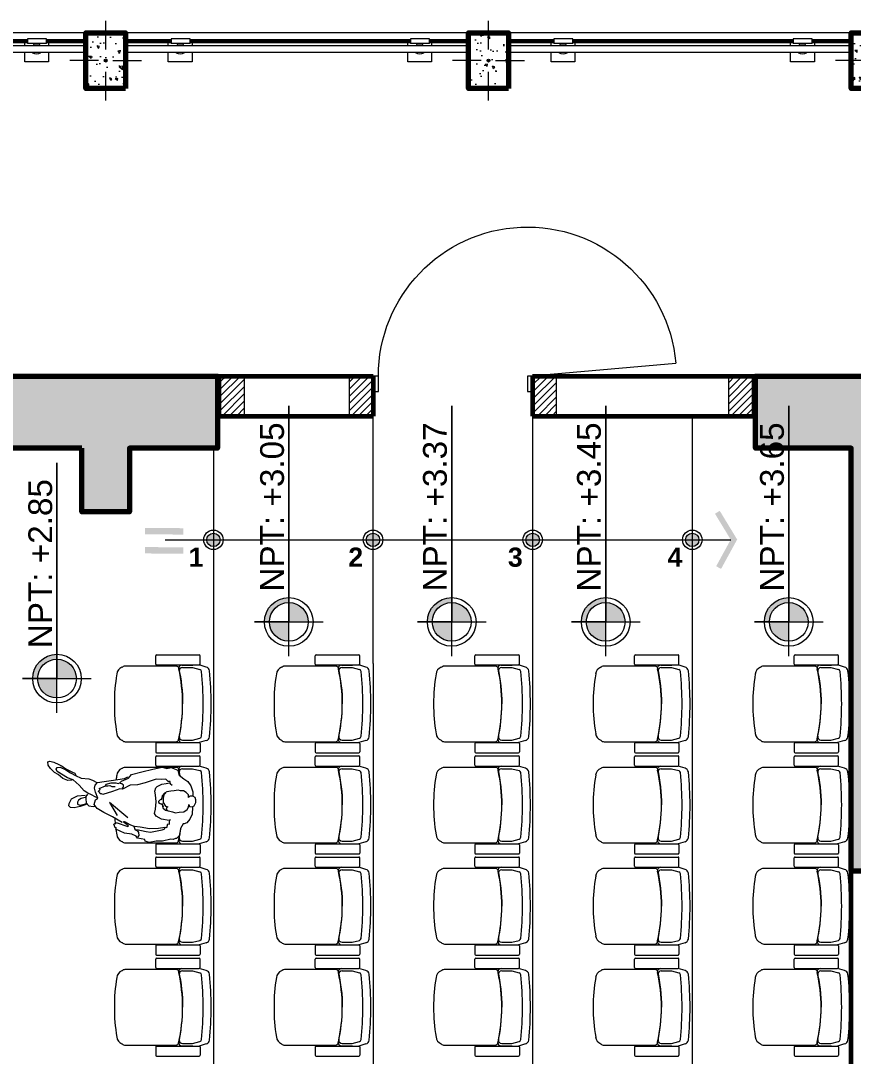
# Model space of a CAD drawing. Header units: metres. Extents: x 28 to 239, y -1 to 113.
# Drawn here: x 81.39 to 86.6, y 39.84 to 46.32 of the extents above; entities that cross this region are included whole.
import ezdxf
from ezdxf.enums import TextEntityAlignment as Align

# ---------------------------------------------------------------- set-up
doc = ezdxf.new("R2010")
doc.units = ezdxf.units.M
doc.layers.add('01', color=7, linetype='Continuous', lineweight=5, true_color=0xcc6600)
for name, color, linetype, lineweight in [('A-FLOR-HRAL', 11, 'Continuous', 9), ('COLUMNAS 50', 32, 'Continuous', 70), ('COLUMNETASSS', 211, 'Continuous', 20), ('Cotas varias El', 253, 'Continuous', 13), ('Equipamiento SR', 23, 'Continuous', 0), ('flechas', 180, 'Continuous', 15), ('GRAFO 0 BLANCO', 7, 'Continuous', 0), ('GRAFO01', 7, 'Continuous', 0), ('Muros el', 144, 'Continuous', 60), ('Puertas El', 21, 'Continuous', 15), ('TEXTO 100', 7, 'Continuous', 20), ('Vanos', 140, 'Continuous', 5)]:
    doc.layers.add(name, color=color, linetype=linetype, lineweight=lineweight)
doc.styles.add('JOS', font='arial.ttf', dxfattribs={"height": 1})
doc.styles.add('TURBO_NPT', font='sanssb__.ttf')

# ---------------------------------------------------------------- blocks, each defined once
blk = doc.blocks.new('columna pasillos')
at = {"layer": 'GRAFO 0 BLANCO'}
h = blk.add_hatch(dxfattribs=at)
h.set_pattern_fill('AR-CONC', color=256, scale=0.024, angle=-90)
h.set_pattern_definition([(320, (0, 0), (-0.015060515, -0.17214244), [0.018, -0.198]), (265, (0, 0), (0.18052611, 0.03330032), [0.0144, -0.1584]), (10.45144, (-0.00126, -0.01435), (0.1654656, -0.13884213), [0.01529765, -0.16827411]), (316.1842, (0.048, -7e-10), (-0.03972463, -0.25613792), [0.027, -0.297]), (6.63563, (0.0447, -0.02134), (0.23378846, -0.22431887), [0.02294648, -0.2524113]), (261.18416, (0.048, -7e-10), (0.23378846, -0.22431887), [0.0216, -0.2376]), (291, (0.036, -0.024), (-0.096628536, -0.14325769), [0.018, -0.198]), (236, (0.036, -0.024), (0.17403601, -0.05839568), [0.0144, -0.1584]), (341.45144, (0.02795, -0.03594), (0.07740747, -0.20165337), [0.01529765, -0.16827411]), (307.5, (0, 0), (0.079894525, -0.002918366), [0, -0.15648, 0, -0.1608, 0, -0.159]), (277.5, (0, 0), (0.09465881, -0.06313669), [0, -0.09168, 0, -0.15288, 0, -0.0606]), (237.5, (7e-10, 0.05352), (-0.005413171, -0.128117385), [0, -0.06, 0, -0.1872, 0, -0.2484]), (227.5, (1e-09, 0.07752), (0.024025194, -0.13996468), [0, -0.078, 0, -0.12432, 0, -0.1764])])
h.paths.add_polyline_path([(-235.5347, 35.024), (-235.7847, 35.024), (-235.7847, 34.674), (-235.5347, 34.674)])
h.paths.add_polyline_path([(-235.651, 34.849, -1), (-235.6684, 34.849, -1)], flags=16)
at = {"layer": 'COLUMNAS 50', "color": 1, "linetype": 'Continuous', "lineweight": 9}
for p, q in [((-235.6597, 35.099), (-235.6597, 34.919)), ((-235.7047, 34.849), (-235.8847, 34.849)), ((-235.6147, 34.849), (-235.4347, 34.849)), ((-235.6597, 34.779), (-235.6597, 34.599))]:
    blk.add_line(p, q, dxfattribs=at)
at = {"layer": 'COLUMNAS 50', "linetype": 'Continuous'}
blk.add_lwpolyline([(-235.7847, 35.024), (-235.5347, 35.024), (-235.5347, 34.674), (-235.7847, 34.674)], close=True, dxfattribs=at)
at = {"layer": 'COLUMNAS 50', "color": 1, "linetype": 'Continuous', "lineweight": 9}
blk.add_circle((-235.6597, 34.849), 0.00871, dxfattribs=at)
blk.add_point((-235.6597, 34.849), dxfattribs=at)
blk = doc.blocks.new('A$C4FEA2438')
at = {"layer": 'Equipamiento SR', "color": 8}
for p, q in [((1.7455, 1.1247), (1.7455, 1.1767)), ((1.7515, 1.1827), (2.0178, 1.1827)), ((2.0238, 1.1247), (2.0238, 1.1767)), ((1.7515, 1.1187), (2.0178, 1.1187)), ((1.9096, 1.1182), (1.9786, 1.1182)), ((1.913, 1.1024), (1.9762, 1.1024)), ((1.9762, 1.1024), (2.0224, 1.0904)), ((2.0618, 1.1056), (2.0178, 1.1187)), ((2.0229, 1.1209), (2.0224, 1.1209)), ((1.913, 0.6489), (1.9762, 0.6489)), ((1.9762, 0.6489), (2.0224, 0.661)), ((1.7455, 0.6267), (1.7455, 0.5747)), ((1.7515, 0.6327), (2.0178, 0.6327)), ((1.9096, 0.6332), (1.9786, 0.6332)), ((2.0618, 0.6457), (2.0178, 0.6327)), ((2.0238, 0.6267), (2.0238, 0.5747)), ((1.7515, 0.5687), (2.0178, 0.5687))]:
    blk.add_line(p, q, dxfattribs=at)
for points in [[(1.5344, 1.1042, -0.211127), (1.5547, 1.1132), (1.873, 1.1132, -0.358695), (1.8887, 1.1002, -0.056687), (1.9143, 0.8757, -0.114013)], [(1.5344, 0.6471, 0.211127), (1.5547, 0.6382), (1.873, 0.6382, 0.358695), (1.8887, 0.6511, 0.056687), (1.9143, 0.8757, 0.114013)]]:
    blk.add_lwpolyline(points, format="xyb", dxfattribs=at)
for centre, radius, start, end in [((1.7515, 1.1767), 0.006, 90, 180), ((2.0178, 1.1767), 0.006, 0, 90), ((1.5517, 1.0573), 0.05, 110.29486, 175.48622), ((1.7515, 1.1247), 0.006, 180, 270), ((1.9096, 1.0982), 0.02, 90, 192.6129), ((1.913, 1.0824), 0.02, 90, 191.70599), ((2.0178, 1.1247), 0.006, 270, 0), ((2.0551, 1.0789), 0.0275, 6.41971, 75.93608), ((2.453, 0.8913), 0.9663, 169.79353, 180.93033), ((0.9142, 0.8754), 1, 0, 12.6129), ((2.0189, 1.0768), 0.014, 5.83469, 75.44463), ((0.0482, 0.8754), 1.995, 0, 5.83469), ((0.0932, 0.8754), 2, 0, 5.9288), ((2.453, 0.86), 0.9663, 179.06967, 190.20647), ((0.9142, 0.8759), 1, 347.3871, 0), ((0.0482, 0.8759), 1.995, 354.16531, 0), ((0.0482, 0.8754), 1.995, 0, 0.00661), ((0.0932, 0.8759), 2, 354.0712, 0), ((1.5517, 0.694), 0.05, 184.51378, 249.70514), ((1.9096, 0.6532), 0.02, 167.3871, 270), ((1.913, 0.6689), 0.02, 168.29401, 270), ((2.0189, 0.6745), 0.014, 284.55537, 354.16531), ((2.0551, 0.6724), 0.0275, 284.06392, 353.58029), ((1.7515, 0.6267), 0.006, 90, 180), ((2.0178, 0.6267), 0.006, 0, 90), ((1.7515, 0.5747), 0.006, 180, 270), ((2.0178, 0.5747), 0.006, 270, 0)]:
    blk.add_arc(centre, radius, start, end, dxfattribs=at)
blk = doc.blocks.new('A$C193A7AE6')
at = {"layer": '01', "true_color": 0x636466}
h = blk.add_hatch(dxfattribs=at)
h.set_pattern_fill('ANSI31', color=251, scale=0.01, angle=-90)
h.set_pattern_definition([(315, (-134.044802, -149.728226), (0.0224506403, 0.0224506403), [])])
h.paths.add_polyline_path([(0, 0.15), (0, 0), (0.25, 0), (0.25, 0.15)])
at = {"layer": 'COLUMNETASSS'}
blk.add_lwpolyline([(0, 0.15), (0, 0), (0.25, 0), (0.25, 0.15)], close=True, dxfattribs=at)
blk = doc.blocks.new('A$C057B5C29')
at = {"layer": 'GRAFO 0 BLANCO'}
for p, q in [((0.242, 0.7129), (0.2187, 0.7184)), ((0.2879, 0.724), (0.2653, 0.716)), ((0.4464, 0.5695), (0.4333, 0.5614)), ((0.4644, 0.5712), (0.4464, 0.5695)), ((0.4742, 0.563), (0.4644, 0.5712)), ((0.1406, 0.4632), (0.139, 0.4533)), ((0.1504, 0.473), (0.1406, 0.4632)), ((0.1603, 0.473), (0.1504, 0.473)), ((0.1684, 0.4648), (0.1603, 0.473)), ((0.1521, 0.3879), (0.157, 0.401)), ((0.157, 0.401), (0.1586, 0.4223)), ((0.1537, 0.3748), (0.1521, 0.3879)), ((0.1537, 0.3617), (0.1537, 0.3748))]:
    blk.add_line(p, q, dxfattribs=at)
for points in [[(0.1521, 0.779), (0.1439, 0.7692), (0.1259, 0.7659), (0.1259, 0.7545), (0.1112, 0.7398), (0.1145, 0.7136), (0.1112, 0.6776), (0.1357, 0.6088), (0.1472, 0.5614), (0.1504, 0.5155), (0.175, 0.4681), (0.1733, 0.4501), (0.1897, 0.4059), (0.2077, 0.3437), (0.2028, 0.3355), (0.2028, 0.3273), (0.1946, 0.3257), (0.1897, 0.3159), (0.1766, 0.3273), (0.1701, 0.3224), (0.1537, 0.3617), (0.1439, 0.365), (0.1357, 0.3977), (0.1357, 0.4255), (0.139, 0.4403), (0.1341, 0.4501), (0.1243, 0.4615), (0.1063, 0.5057), (0.0834, 0.5237), (0.0654, 0.5892), (0.0491, 0.6579), (0.0376, 0.7168), (0.0458, 0.7463), (0.0392, 0.7725), (0.0556, 0.815), (0.0867, 0.8232), (0.1096, 0.8511), (0.1275, 0.8772), (0.1537, 0.8952), (0.1913, 0.9083), (0.2142, 0.9083)], [(0.2878, 0.9067), (0.332, 0.9034), (0.3614, 0.8903), (0.3859, 0.8707), (0.3908, 0.8543), (0.3908, 0.8478), (0.4203, 0.8314), (0.4644, 0.8249), (0.484, 0.8069), (0.484, 0.8003), (0.4906, 0.7856), (0.4873, 0.7709), (0.5004, 0.7185), (0.5004, 0.6776), (0.5086, 0.635), (0.5004, 0.6105), (0.4906, 0.6072), (0.4808, 0.5614), (0.4693, 0.5532), (0.4562, 0.5254), (0.4497, 0.4812), (0.4252, 0.4255), (0.4186, 0.4288), (0.4121, 0.419), (0.4039, 0.4173), (0.3941, 0.4124), (0.3892, 0.419), (0.3892, 0.4255), (0.3826, 0.4272), (0.4088, 0.5008), (0.4039, 0.5057), (0.3794, 0.4714), (0.3761, 0.4795), (0.3957, 0.5139), (0.4055, 0.5385), (0.4252, 0.545), (0.4333, 0.5548), (0.4268, 0.5581), (0.4399, 0.617), (0.4431, 0.6432), (0.4301, 0.7168), (0.4235, 0.7332), (0.4121, 0.7348), (0.4154, 0.7447), (0.3908, 0.7512), (0.3941, 0.7627), (0.3745, 0.7627), (0.363, 0.7692)], [(0.3712, 0.761), (0.363, 0.7119), (0.3434, 0.6776), (0.327, 0.6677), (0.2992, 0.6743), (0.2535, 0.6792), (0.2093, 0.6743), (0.1864, 0.6694), (0.1668, 0.6759), (0.1586, 0.6858), (0.1439, 0.7136), (0.139, 0.7414), (0.1357, 0.7627)], [(0.1979, 0.7398), (0.2093, 0.7267), (0.2306, 0.7234), (0.2584, 0.7218), (0.2813, 0.7365), (0.2862, 0.7512), (0.2878, 0.7447), (0.2992, 0.7414), (0.3074, 0.7512)], [(0.4137, 0.7332), (0.4203, 0.6923), (0.4235, 0.6367), (0.4121, 0.5777), (0.4088, 0.5434)], [(0.3826, 0.4664), (0.3483, 0.4059), (0.3205, 0.3502), (0.296, 0.3093), (0.2714, 0.2897), (0.242, 0.2995), (0.2306, 0.3142), (0.193, 0.2995), (0.1684, 0.2913), (0.1488, 0.2962), (0.1325, 0.311), (0.1275, 0.3519), (0.121, 0.3961), (0.1079, 0.4795), (0.0981, 0.5008)], [(0.3548, 0.5008), (0.2584, 0.3862), (0.3401, 0.4353)], [(0.2289, 0.311), (0.2224, 0.2962), (0.2093, 0.2733), (0.1995, 0.2504), (0.1848, 0.2275), (0.1488, 0.1964), (0.1161, 0.1588), (0.103, 0.1227), (0.0638, 0.0589), (0.0491, 0.0524), (0.0392, 0.0589), (0.0376, 0.0769), (0.054, 0.1129), (0.072, 0.1424), (0.0883, 0.1735), (0.1047, 0.2095), (0.1096, 0.257), (0.1177, 0.2799), (0.1325, 0.3077)], [(0.206, 0.2488), (0.2208, 0.2373), (0.2355, 0.2373), (0.26, 0.2406), (0.278, 0.257), (0.2829, 0.2848), (0.2813, 0.2946)], [(0.2698, 0.2406), (0.2829, 0.2029), (0.2911, 0.1653), (0.2894, 0.1424), (0.2796, 0.1309), (0.2633, 0.1326), (0.2355, 0.1473), (0.2159, 0.1849), (0.2126, 0.234)], [(0.2273, 0.234), (0.2322, 0.2095), (0.2437, 0.1915), (0.2551, 0.1849), (0.2682, 0.1849), (0.2747, 0.2013), (0.2682, 0.2291), (0.2633, 0.2422)], [(0.1177, 0.1522), (0.1194, 0.126), (0.1079, 0.0949), (0.0834, 0.0638), (0.0703, 0.0426), (0.0458, 0.0164), (0.0245, 0.0016), (0.0033, 0), (0, 0.0131), (0.0049, 0.0376), (0.0196, 0.0687), (0.0311, 0.09), (0.0474, 0.1129), (0.0687, 0.1538), (0.0752, 0.1686), (0.0867, 0.1751)]]:
    blk.add_lwpolyline(points, dxfattribs=at)
blk.add_lwpolyline([(0.2578, 0.6942), (0.2651, 0.7044), (0.2698, 0.7152), (0.2911, 0.7201), (0.3058, 0.7365), (0.3156, 0.7807), (0.3221, 0.8003), (0.3189, 0.8232), (0.3172, 0.8511), (0.3025, 0.8723), (0.2878, 0.8821), (0.2714, 0.8838), (0.2829, 0.8871), (0.2862, 0.9034), (0.278, 0.9165), (0.2584, 0.928), (0.2404, 0.928), (0.2273, 0.9231), (0.2191, 0.9083), (0.2175, 0.8887), (0.2273, 0.8805), (0.2109, 0.8805), (0.1946, 0.8674), (0.1848, 0.8494), (0.1848, 0.8314), (0.1799, 0.8167), (0.1848, 0.7905), (0.1864, 0.7709), (0.1913, 0.7447), (0.1995, 0.7299), (0.2159, 0.7152), (0.2371, 0.7119), (0.2411, 0.7047), (0.2526, 0.6938)], close=True, dxfattribs=at)
blk = doc.blocks.new('A$C5A0F33B4')
at = {"layer": 'Puertas El', "linetype": 'Continuous'}
blk.add_line((1.12, 1.16), (1.2176, 2.2757), dxfattribs=at)
at = {"layer": 'Puertas El', "linetype": 'ByBlock'}
for p, q in [((1.005, 1.16), (1.005, 1.2)), ((1.005, 1.2), (1.12, 1.2)), ((1.12, 1.2), (1.005, 1.2)), ((1.12, 1.2), (1.12, 1.16)), ((1.12, 1.16), (1.005, 1.16)), ((1.005, 0), (1.005, 0.04)), ((1.005, 0.04), (1.12, 0.04)), ((1.12, 0), (1.005, 0)), ((1.12, 0), (1.005, 0)), ((1.12, 0), (1.005, 0)), ((1.12, 0.04), (1.12, 0))]:
    blk.add_line(p, q, dxfattribs=at)
blk.add_arc((1.12, 1.16), 1.12, 270, 85, dxfattribs=at)
blk = doc.blocks.new('Barandilla - 50 x 12mm-V42-Nivel 2')
at = {"layer": 'A-FLOR-HRAL'}
for p, q in [((-26.7, 93), (-88, 93)), ((-88, 93), (-88, 18.2)), ((34.1, 93), (13.2, 93)), ((27, 79.4), (57, 79.4)), ((27, 79.4), (27, -39.6)), ((57, 79.4), (57, -39.6)), ((-88, 18.2), (-88, -56.6)), ((24.9, 2.6), (25.1, 33.6)), ((-88, -56.6), (-26.7, -56.6)), ((13.2, -56.6), (34.1, -56.6)), ((57, -39.6), (27, -39.6))]:
    blk.add_line(p, q, dxfattribs=at)
for centre, radius, start, end in [((-0.6, 18.2), 39.4, 144.03454, 215.40425), ((-19.3, -77.8), 119.9, 93.54105, 96.31867), ((-18.3, 114.4), 119.9, 285.37611, 291.1568), ((-19.3, -77.8), 119.9, 68.28199, 74.15247), ((-18.3, 114.4), 119.9, 263.12012, 266.01246)]:
    blk.add_arc(centre, radius, start, end, dxfattribs=at)
blk = doc.blocks.new('Barandilla - 50 x 12mm-V43-Nivel 2')
at = {"layer": 'A-FLOR-HRAL'}
for p, q in [((-26.8, 93), (-88, 93)), ((-88, 93), (-88, 18.2)), ((34.1, 93), (13.1, 93)), ((27, 79.4), (57, 79.4)), ((27, 79.4), (27, -39.6)), ((57, 79.4), (57, -39.6)), ((-88, 18.2), (-88, -56.6)), ((24.9, 2.6), (25.1, 33.6)), ((-88, -56.6), (-26.8, -56.6)), ((13.1, -56.6), (34.1, -56.6)), ((57, -39.6), (27, -39.6))]:
    blk.add_line(p, q, dxfattribs=at)
for centre, radius, start, end in [((-0.6, 18.2), 39.4, 144.03454, 215.40425), ((-19.3, -77.8), 119.9, 93.58403, 96.31867), ((-19.3, -77.8), 119.9, 68.28199, 74.20916), ((-18.3, 114.4), 119.9, 285.32537, 291.1568), ((-18.3, 114.4), 119.9, 263.12012, 265.9625)]:
    blk.add_arc(centre, radius, start, end, dxfattribs=at)
blk = doc.blocks.new('Barandilla - Barandilla-595762-Nivel 2')
at = {"layer": 'A-FLOR-HRAL'}
for p, q in [((74634.8, 37913.8), (74919.3, 37913.8)), ((74634.8, 37905.8), (74919.3, 37905.8)), ((74634.8, 37904.3), (74919.3, 37904.3)), ((74634.8, 37896.3), (74919.3, 37896.3)), ((76783, 37875.4), (74634.8, 37875.4)), ((75038.3, 37913.8), (76419.3, 37913.8)), ((75038.3, 37905.8), (76419.3, 37905.8)), ((75038.3, 37904.3), (76419.3, 37904.3)), ((75038.3, 37896.3), (76419.3, 37896.3)), ((76538.3, 37913.8), (76783, 37913.8)), ((76538.3, 37905.8), (76783, 37905.8)), ((76538.3, 37904.3), (76783, 37904.3)), ((76538.3, 37896.3), (76783, 37896.3)), ((74634.8, 37835.4), (76783, 37835.4))]:
    blk.add_line(p, q, dxfattribs=at)
at = {"extrusion": (0, 0, -1), "zscale": -1, "rotation": 90.00000000000021}
for name, p in [('Barandilla - 50 x 12mm-V43-Nivel 2', (-74958.9, 37862.2)), ('Barandilla - 50 x 12mm-V42-Nivel 2', (-76458.9, 37862.2))]:
    blk.add_blockref(name, p, dxfattribs=at)
blk = doc.blocks.new('Barandilla - Barandilla-595833-Nivel 2')
at = {"layer": 'A-FLOR-HRAL'}
for p, q in [((72236.7, 37913.8), (72521.1, 37913.8)), ((72236.7, 37905.8), (72521.1, 37905.8)), ((72236.7, 37904.3), (72521.1, 37904.3)), ((72236.7, 37896.3), (72521.1, 37896.3)), ((74384.8, 37875.4), (72236.7, 37875.4)), ((72640.1, 37913.8), (74021.1, 37913.8)), ((72640.1, 37905.8), (74021.1, 37905.8)), ((72640.1, 37904.3), (74021.1, 37904.3)), ((72640.1, 37896.3), (74021.1, 37896.3)), ((74140.1, 37913.8), (74384.8, 37913.8)), ((74140.1, 37905.8), (74384.8, 37905.8)), ((74140.1, 37904.3), (74384.8, 37904.3)), ((74140.1, 37896.3), (74384.8, 37896.3)), ((72236.7, 37835.4), (74384.8, 37835.4))]:
    blk.add_line(p, q, dxfattribs=at)
at = {"extrusion": (0, 0, -1), "zscale": -1, "rotation": 90.00000000000021}
for name, p in [('Barandilla - 50 x 12mm-V43-Nivel 2', (-72560.8, 37862.2)), ('Barandilla - 50 x 12mm-V42-Nivel 2', (-74060.8, 37862.2))]:
    blk.add_blockref(name, p, dxfattribs=at)
blk = doc.blocks.new('Barandilla - Barandilla-595900-Nivel 2')
at = {"layer": 'A-FLOR-HRAL'}
for p, q in [((69836.7, 37913.8), (70121.1, 37913.8)), ((69836.7, 37905.8), (70121.1, 37905.8)), ((69836.7, 37904.3), (70121.1, 37904.3)), ((69836.7, 37896.3), (70121.1, 37896.3)), ((71984.8, 37875.4), (69836.7, 37875.4)), ((70240.1, 37913.8), (71621.1, 37913.8)), ((70240.1, 37905.8), (71621.1, 37905.8)), ((70240.1, 37904.3), (71621.1, 37904.3)), ((70240.1, 37896.3), (71621.1, 37896.3)), ((71740.1, 37913.8), (71984.8, 37913.8)), ((71740.1, 37905.8), (71984.8, 37905.8)), ((71740.1, 37904.3), (71984.8, 37904.3)), ((71740.1, 37896.3), (71984.8, 37896.3)), ((71984.8, 37913.8), (71984.8, 37905.8)), ((71984.8, 37905.8), (71984.8, 37904.3)), ((71984.8, 37904.3), (71984.8, 37896.3)), ((71984.8, 37875.4), (71984.8, 37835.4)), ((69836.7, 37835.4), (71984.8, 37835.4))]:
    blk.add_line(p, q, dxfattribs=at)
at = {"extrusion": (0, 0, -1), "zscale": -1, "rotation": 90.00000000000021}
for name, p in [('Barandilla - 50 x 12mm-V43-Nivel 2', (-70160.8, 37862.2)), ('Barandilla - 50 x 12mm-V42-Nivel 2', (-71660.8, 37862.2))]:
    blk.add_blockref(name, p, dxfattribs=at)

msp = doc.modelspace()

# ---------------------------------------------------------------- hatches: boundary and pattern name
at = {"layer": 'flechas'}
for points in [[(85.7734, 42.8922), (85.7427, 42.909), (85.8339, 43.0755), (85.7352, 43.2377), (85.7651, 43.2559), (85.8743, 43.0764)], [(82.5632, 43.0446, 1), (82.6228, 43.1037, 1)], [(82.6226, 43.0443, 1), (82.5634, 43.1039, 1)], [(83.5632, 43.0446, 1), (83.6228, 43.1037, 1)], [(83.6226, 43.0443, 1), (83.5634, 43.1039, 1)], [(84.5632, 43.0446, 1), (84.6228, 43.1037, 1)], [(84.6226, 43.0443, 1), (84.5634, 43.1039, 1)], [(85.5632, 43.0446, 1), (85.6228, 43.1037, 1)], [(85.6226, 43.0443, 1), (85.5634, 43.1039, 1)]]:
    msp.add_hatch(color=256, dxfattribs=at).paths.add_polyline_path(points)
h = msp.add_hatch(color=256, dxfattribs=at)
h.paths.add_polyline_path([(82.4039, 42.9871), (82.4042, 43.0271), (82.1642, 43.029), (82.1639, 42.989)])
h.paths.add_polyline_path([(82.4048, 43.1071), (82.4051, 43.1471), (82.1651, 43.149), (82.1648, 43.109)])
h = msp.add_hatch(color=256, dxfattribs=at)
h.paths.add_polyline_path([(82.4039, 42.9871), (82.4042, 43.0271), (82.1642, 43.029), (82.1639, 42.989)])
h.paths.add_polyline_path([(82.4048, 43.1071), (82.4051, 43.1471), (82.1651, 43.149), (82.1648, 43.109)])
at = {"layer": 'GRAFO 0 BLANCO', "true_color": 0x939598}
h = msp.add_hatch(color=252, dxfattribs=at)
h.dxf.hatch_style = 1
h.paths.add_polyline_path([(81.218, 43.6491), (81.218, 44.0991), (82.618, 44.0991), (82.618, 43.6491), (82.068, 43.6491), (82.068, 43.2491), (81.768, 43.2491), (81.768, 43.6491)])
h = msp.add_hatch(color=252, dxfattribs=at)
h.dxf.hatch_style = 1
h.paths.add_polyline_path([(85.9894, 43.6491), (86.5894, 43.6491), (86.5894, 40.9991), (86.8394, 40.9991), (86.8394, 44.0991), (85.9894, 44.0991)])
at = {"layer": 'TEXTO 100', "ltscale": 1.3}
h = msp.add_hatch(color=256, dxfattribs=at)
edge = h.paths.add_edge_path()
edge.add_line((83.0654, 42.6818), (83.0654, 42.5604))
edge.add_line((83.0654, 42.5604), (83.1868, 42.5604))
edge.add_arc((83.0654, 42.5604), 0.1214, 360, 450)
edge = h.paths.add_edge_path()
edge.add_arc((83.0654, 42.5604), 0.1214, 180, 270)
edge.add_line((83.0654, 42.4391), (83.0654, 42.5604))
edge.add_line((83.0654, 42.5604), (82.944, 42.5604))
edge = h.paths.add_edge_path()
edge.add_line((82.913, 42.5604), (82.944, 42.5604))
edge.add_arc((83.0654, 42.5604), 0.1214, 90, 180, ccw=False)
edge.add_line((83.0654, 42.6818), (83.0654, 42.7128))
edge.add_arc((83.0654, 42.5604), 0.1524, 90, 180)
for points in [[(83.0654, 42.7128, 0.412077), (82.913, 42.5616), (82.944, 42.5616, -0.411533), (83.0654, 42.6818)], [(84.0858, 42.713, 0.412077), (83.9334, 42.5617), (83.9644, 42.5617, -0.411533), (84.0858, 42.682)], [(85.0505, 42.7128, 0.412077), (84.8981, 42.5616), (84.9291, 42.5616, -0.411533), (85.0505, 42.6818)], [(86.1973, 42.7128, 0.412077), (86.045, 42.5616), (86.0759, 42.5616, -0.411533), (86.1973, 42.6818)], [(81.613, 42.358, 0.412077), (81.4606, 42.2068), (81.4916, 42.2068, -0.411533), (81.613, 42.327)]]:
    msp.add_hatch(color=256, dxfattribs=at).paths.add_polyline_path(points)
h = msp.add_hatch(color=256, dxfattribs=at)
edge = h.paths.add_edge_path()
edge.add_line((84.0858, 42.682), (84.0858, 42.5606))
edge.add_line((84.0858, 42.5606), (84.2072, 42.5606))
edge.add_arc((84.0858, 42.5606), 0.1214, 360, 450)
edge = h.paths.add_edge_path()
edge.add_arc((84.0858, 42.5606), 0.1214, 180, 270)
edge.add_line((84.0858, 42.4392), (84.0858, 42.5606))
edge.add_line((84.0858, 42.5606), (83.9644, 42.5606))
edge = h.paths.add_edge_path()
edge.add_line((83.9334, 42.5606), (83.9644, 42.5606))
edge.add_arc((84.0858, 42.5606), 0.1214, 90, 180, ccw=False)
edge.add_line((84.0858, 42.682), (84.0858, 42.713))
edge.add_arc((84.0858, 42.5606), 0.1524, 90, 180)
h = msp.add_hatch(color=256, dxfattribs=at)
edge = h.paths.add_edge_path()
edge.add_line((85.0505, 42.6818), (85.0505, 42.5604))
edge.add_line((85.0505, 42.5604), (85.1719, 42.5604))
edge.add_arc((85.0505, 42.5604), 0.1214, 360, 450)
edge = h.paths.add_edge_path()
edge.add_arc((85.0505, 42.5604), 0.1214, 180, 270)
edge.add_line((85.0505, 42.4391), (85.0505, 42.5604))
edge.add_line((85.0505, 42.5604), (84.9291, 42.5604))
edge = h.paths.add_edge_path()
edge.add_line((84.8981, 42.5604), (84.9291, 42.5604))
edge.add_arc((85.0505, 42.5604), 0.1214, 90, 180, ccw=False)
edge.add_line((85.0505, 42.6818), (85.0505, 42.7128))
edge.add_arc((85.0505, 42.5604), 0.1524, 90, 180)
h = msp.add_hatch(color=256, dxfattribs=at)
edge = h.paths.add_edge_path()
edge.add_line((86.1973, 42.6818), (86.1973, 42.5604))
edge.add_line((86.1973, 42.5604), (86.3187, 42.5604))
edge.add_arc((86.1973, 42.5604), 0.1214, 360, 450)
edge = h.paths.add_edge_path()
edge.add_arc((86.1973, 42.5604), 0.1214, 180, 270)
edge.add_line((86.1973, 42.4391), (86.1973, 42.5604))
edge.add_line((86.1973, 42.5604), (86.0759, 42.5604))
edge = h.paths.add_edge_path()
edge.add_line((86.045, 42.5604), (86.0759, 42.5604))
edge.add_arc((86.1973, 42.5604), 0.1214, 90, 180, ccw=False)
edge.add_line((86.1973, 42.6818), (86.1973, 42.7128))
edge.add_arc((86.1973, 42.5604), 0.1524, 90, 180)
h = msp.add_hatch(color=256, dxfattribs=at)
edge = h.paths.add_edge_path()
edge.add_line((81.613, 42.327), (81.613, 42.2056))
edge.add_line((81.613, 42.2056), (81.7344, 42.2056))
edge.add_arc((81.613, 42.2056), 0.1214, 360, 450)
edge = h.paths.add_edge_path()
edge.add_arc((81.613, 42.2056), 0.1214, 180, 270)
edge.add_line((81.613, 42.0842), (81.613, 42.2056))
edge.add_line((81.613, 42.2056), (81.4916, 42.2056))
edge = h.paths.add_edge_path()
edge.add_line((81.4606, 42.2056), (81.4916, 42.2056))
edge.add_arc((81.613, 42.2056), 0.1214, 90, 180, ccw=False)
edge.add_line((81.613, 42.327), (81.613, 42.358))
edge.add_arc((81.613, 42.2056), 0.1524, 90, 180)

# ---------------------------------------------------------------- linework, layer by layer
at = {"layer": 'COLUMNAS 50', "linetype": 'Continuous'}
for points in [[(81.768, 43.6491), (81.218, 43.6491), (81.218, 44.0991), (82.618, 44.0991), (82.618, 43.6491), (82.068, 43.6491), (82.068, 43.2491), (81.768, 43.2491)], [(86.8394, 44.0991), (86.8394, 40.9991), (86.5894, 40.9991), (86.5894, 43.6491), (85.9894, 43.6491), (85.9894, 44.0991)]]:
    msp.add_lwpolyline(points, close=True, dxfattribs=at)
at = {"layer": 'Equipamiento SR'}
msp.add_line((83.593, 42.2991), (83.593, 43.8491), dxfattribs=at)
at = {"layer": 'Equipamiento SR', "color": 8}
for p, q in [((82.2315, 41.6636), (82.2315, 41.7156)), ((82.2375, 41.7216), (82.5037, 41.7216)), ((82.5097, 41.6636), (82.5097, 41.7156)), ((82.2375, 41.6576), (82.5037, 41.6576)), ((82.3955, 41.6571), (82.4646, 41.6571)), ((82.3989, 41.6413), (82.4621, 41.6413)), ((82.4621, 41.6413), (82.5084, 41.6293)), ((82.5478, 41.6445), (82.5037, 41.6576)), ((82.5089, 41.6598), (82.5084, 41.6598)), ((82.2375, 41.1716), (82.5037, 41.1716)), ((82.3955, 41.1721), (82.4646, 41.1721)), ((82.3989, 41.1878), (82.4621, 41.1878)), ((82.4621, 41.1878), (82.5084, 41.1999)), ((82.5478, 41.1846), (82.5037, 41.1716)), ((82.2315, 41.1656), (82.2315, 41.1136)), ((82.2375, 41.1076), (82.5037, 41.1076)), ((82.5097, 41.1656), (82.5097, 41.1136))]:
    msp.add_line(p, q, dxfattribs=at)
at = {"layer": 'Equipamiento SR'}
for points in [[(84.593, 43.8491), (84.593, 34.3014)], [(85.593, 43.8491), (85.593, 34.1137)], [(82.593, 43.6491), (82.593, 34.748)], [(83.593, 42.2991), (83.593, 34.4479)]]:
    msp.add_lwpolyline(points, dxfattribs=at)
at = {"layer": 'Equipamiento SR', "color": 8}
for points in [[(82.0203, 41.6431, -0.211127), (82.0406, 41.6521), (82.3589, 41.6521, -0.358695), (82.3747, 41.6391, -0.0106), (82.3833, 41.5976, -0.0106)], [(82.0203, 41.186, 0.211127), (82.0406, 41.1771), (82.3589, 41.1771, 0.358695), (82.3747, 41.19, 0.021144), (82.3901, 41.2731, 0.021144)]]:
    msp.add_lwpolyline(points, format="xyb", dxfattribs=at)
for centre, radius, start, end in [((82.2375, 41.7156), 0.006, 90, 180), ((82.5037, 41.7156), 0.006, 0, 90), ((82.0376, 41.5962), 0.05, 110.29486, 175.48622), ((82.2375, 41.6636), 0.006, 180, 270), ((82.3955, 41.6371), 0.02, 90, 192.6129), ((81.4002, 41.4143), 1, 10.56669, 12.6129), ((82.3989, 41.6213), 0.02, 90, 191.70599), ((82.5037, 41.6636), 0.006, 270, 0), ((82.5048, 41.6157), 0.014, 5.83469, 75.44463), ((82.5411, 41.6178), 0.0275, 6.41971, 75.93608), ((82.9389, 41.4302), 0.9663, 169.79353, 171.57674), ((80.5341, 41.4143), 1.995, 0, 5.83469), ((80.5791, 41.4143), 2, 0, 5.9288), ((80.5341, 41.4148), 1.995, 354.16531, 0), ((80.5341, 41.4143), 1.995, 0, 0.00661), ((80.5791, 41.4148), 2, 354.0712, 0), ((82.9389, 41.3989), 0.9663, 183.96799, 185.94984), ((82.9389, 41.3989), 0.9663, 187.57095, 190.20647), ((81.4002, 41.4148), 1, 347.3871, 351.84371), ((82.0376, 41.2329), 0.05, 184.51378, 249.70514), ((82.2375, 41.1656), 0.006, 90, 180), ((82.3955, 41.1921), 0.02, 167.3871, 270), ((82.3989, 41.2078), 0.02, 168.29401, 270), ((82.5037, 41.1656), 0.006, 0, 90), ((82.5048, 41.2134), 0.014, 284.55537, 354.16531), ((82.5411, 41.2113), 0.0275, 284.06392, 353.58029), ((82.2375, 41.1136), 0.006, 180, 270), ((82.5037, 41.1136), 0.006, 270, 0)]:
    msp.add_arc(centre, radius, start, end, dxfattribs=at)
at = {"layer": 'flechas'}
msp.add_line((82.2913, 43.0741), (85.8348, 43.0741), dxfattribs=at)
for centre, radius in [((82.593, 43.0741), 0.061), ((82.593, 43.0741), 0.042), ((82.593, 43.0741), 0.042), ((82.593, 43.0741), 0.042), ((82.593, 43.0741), 0.042), ((83.593, 43.0741), 0.061), ((83.593, 43.0741), 0.042), ((83.593, 43.0741), 0.042), ((83.593, 43.0741), 0.042), ((83.593, 43.0741), 0.042), ((84.593, 43.0741), 0.061), ((84.593, 43.0741), 0.042), ((84.593, 43.0741), 0.042), ((84.593, 43.0741), 0.042), ((84.593, 43.0741), 0.042), ((85.593, 43.0741), 0.061), ((85.593, 43.0741), 0.042), ((85.593, 43.0741), 0.042), ((85.593, 43.0741), 0.042), ((85.593, 43.0741), 0.042)]:
    msp.add_circle(centre, radius, dxfattribs=at)
at = {"layer": 'GRAFO 0 BLANCO'}
msp.add_line((86.5894, 46.2491), (53.243, 46.2491), dxfattribs=at)
at = {"layer": 'Muros el', "ltscale": 0.05}
for p, q in [((83.593, 44.0991), (83.593, 43.8491)), ((83.593, 44.0991), (83.593, 43.8491)), ((83.593, 44.0991), (83.593, 43.8491)), ((84.593, 44.0991), (84.593, 43.8491))]:
    msp.add_line(p, q, dxfattribs=at)
for points in [[(82.618, 44.0991), (83.593, 44.0991)], [(84.593, 44.0991), (85.9894, 44.0991)], [(82.618, 43.8491), (83.593, 43.8491)], [(84.593, 43.8491), (85.9894, 43.8491)], [(86.5894, 37.3979), (86.5894, 40.9991)]]:
    msp.add_lwpolyline(points, dxfattribs=at)
at = {"layer": 'TEXTO 100', "ltscale": 1.3}
for points in [[(83.0654, 42.3464), (83.0654, 43.9121), (83.0654, 42.5616), (82.8503, 42.5616), (83.2805, 42.5616)], [(84.0858, 42.3466), (84.0858, 43.9122), (84.0858, 42.5617), (83.8707, 42.5617), (84.3009, 42.5617)], [(85.0505, 42.3464), (85.0505, 43.9121), (85.0505, 42.5616), (84.8354, 42.5616), (85.2656, 42.5616)], [(86.1973, 42.3464), (86.1973, 43.9121), (86.1973, 42.5616), (85.9822, 42.5616), (86.4125, 42.5616)], [(81.613, 41.9916), (81.613, 43.5573), (81.613, 42.2068), (81.3978, 42.2068), (81.8281, 42.2068)]]:
    msp.add_lwpolyline(points, dxfattribs=at)
for centre, radius in [((83.0654, 42.5604), 0.1524), ((83.0654, 42.5604), 0.1214), ((84.0858, 42.5606), 0.1524), ((84.0858, 42.5606), 0.1214), ((85.0505, 42.5604), 0.1524), ((85.0505, 42.5604), 0.1214), ((86.1973, 42.5604), 0.1524), ((86.1973, 42.5604), 0.1214), ((81.613, 42.2056), 0.1524), ((81.613, 42.2056), 0.1214)]:
    msp.add_circle(centre, radius, dxfattribs=at)

# ---------------------------------------------------------------- block references
at = {"layer": 'A-FLOR-HRAL', "xscale": 0.001, "yscale": 0.001, "zscale": 0.001}
for name in ['Barandilla - Barandilla-595900-Nivel 2', 'Barandilla - Barandilla-595833-Nivel 2', 'Barandilla - Barandilla-595762-Nivel 2']:
    msp.add_blockref(name, (9.8063, 8.2918), dxfattribs=at)
at = {"layer": 'COLUMNAS 50', "rotation": 180}
for p in [(-153.7417, 80.9231), (-151.3435, 80.9231), (-148.9453, 80.9231)]:
    msp.add_blockref('columna pasillos', p, dxfattribs=at)
at = {"layer": 'Cotas varias El', "rotation": 270}
msp.add_blockref('A$C057B5C29', (81.5557, 41.6879), dxfattribs=at)
at = {"layer": 'Equipamiento SR', "xscale": -0.8333337085637839, "yscale": 0.8333337085637839, "zscale": 0.8333337085637839, "rotation": 270}
msp.add_blockref('A$C5A0F33B4', (83.593, 43.1658), dxfattribs=at)
at = {"layer": 'Equipamiento SR'}
for p in [(80.4859, 41.172), (81.4859, 41.172), (82.4859, 41.172), (83.4859, 41.172), (84.4859, 41.172), (81.4859, 40.5389), (82.4859, 40.5389), (83.4859, 40.5389), (84.4859, 40.5389), (80.4859, 39.9058), (81.4859, 39.9058), (82.4859, 39.9058), (83.4859, 39.9058), (84.4859, 39.9058), (80.4859, 39.2726), (81.4859, 39.2726), (82.4859, 39.2726), (83.4859, 39.2726), (84.4859, 39.2726)]:
    msp.add_blockref('A$C4FEA2438', p, dxfattribs=at)
at = {"layer": 'Vanos', "rotation": 270}
for p in [(82.638, 44.0991), (83.443, 44.0991), (84.593, 44.0991), (85.8194, 44.0991)]:
    msp.add_blockref('A$C193A7AE6', p, dxfattribs=at)

# ---------------------------------------------------------------- texts
at = {"layer": 'flechas', "linetype": 'Continuous', "style": 'TURBO_NPT'}
for tag, p in [('1', (82.4377, 42.8699)), ('2', (83.4377, 42.8699)), ('3', (84.4377, 42.8699)), ('4', (85.4377, 42.8699))]:
    msp.add_attdef(tag, text='1', height=0.12, rotation=0, dxfattribs=at).set_placement(p, align=Align.BOTTOM_LEFT)
at = {"layer": 'GRAFO01', "style": 'JOS'}
for s, p in [('NPT: +3.05', (83.0349, 42.7504)), ('NPT: +3.37', (84.0553, 42.7506)), ('NPT: +3.45', (85.02, 42.7504)), ('NPT: +3.65', (86.1668, 42.7504)), ('NPT: +2.85', (81.5825, 42.3956))]:
    msp.add_text(s, height=0.14905, rotation=90, dxfattribs=at).set_placement(p)

doc.saveas('drawing.dxf')
